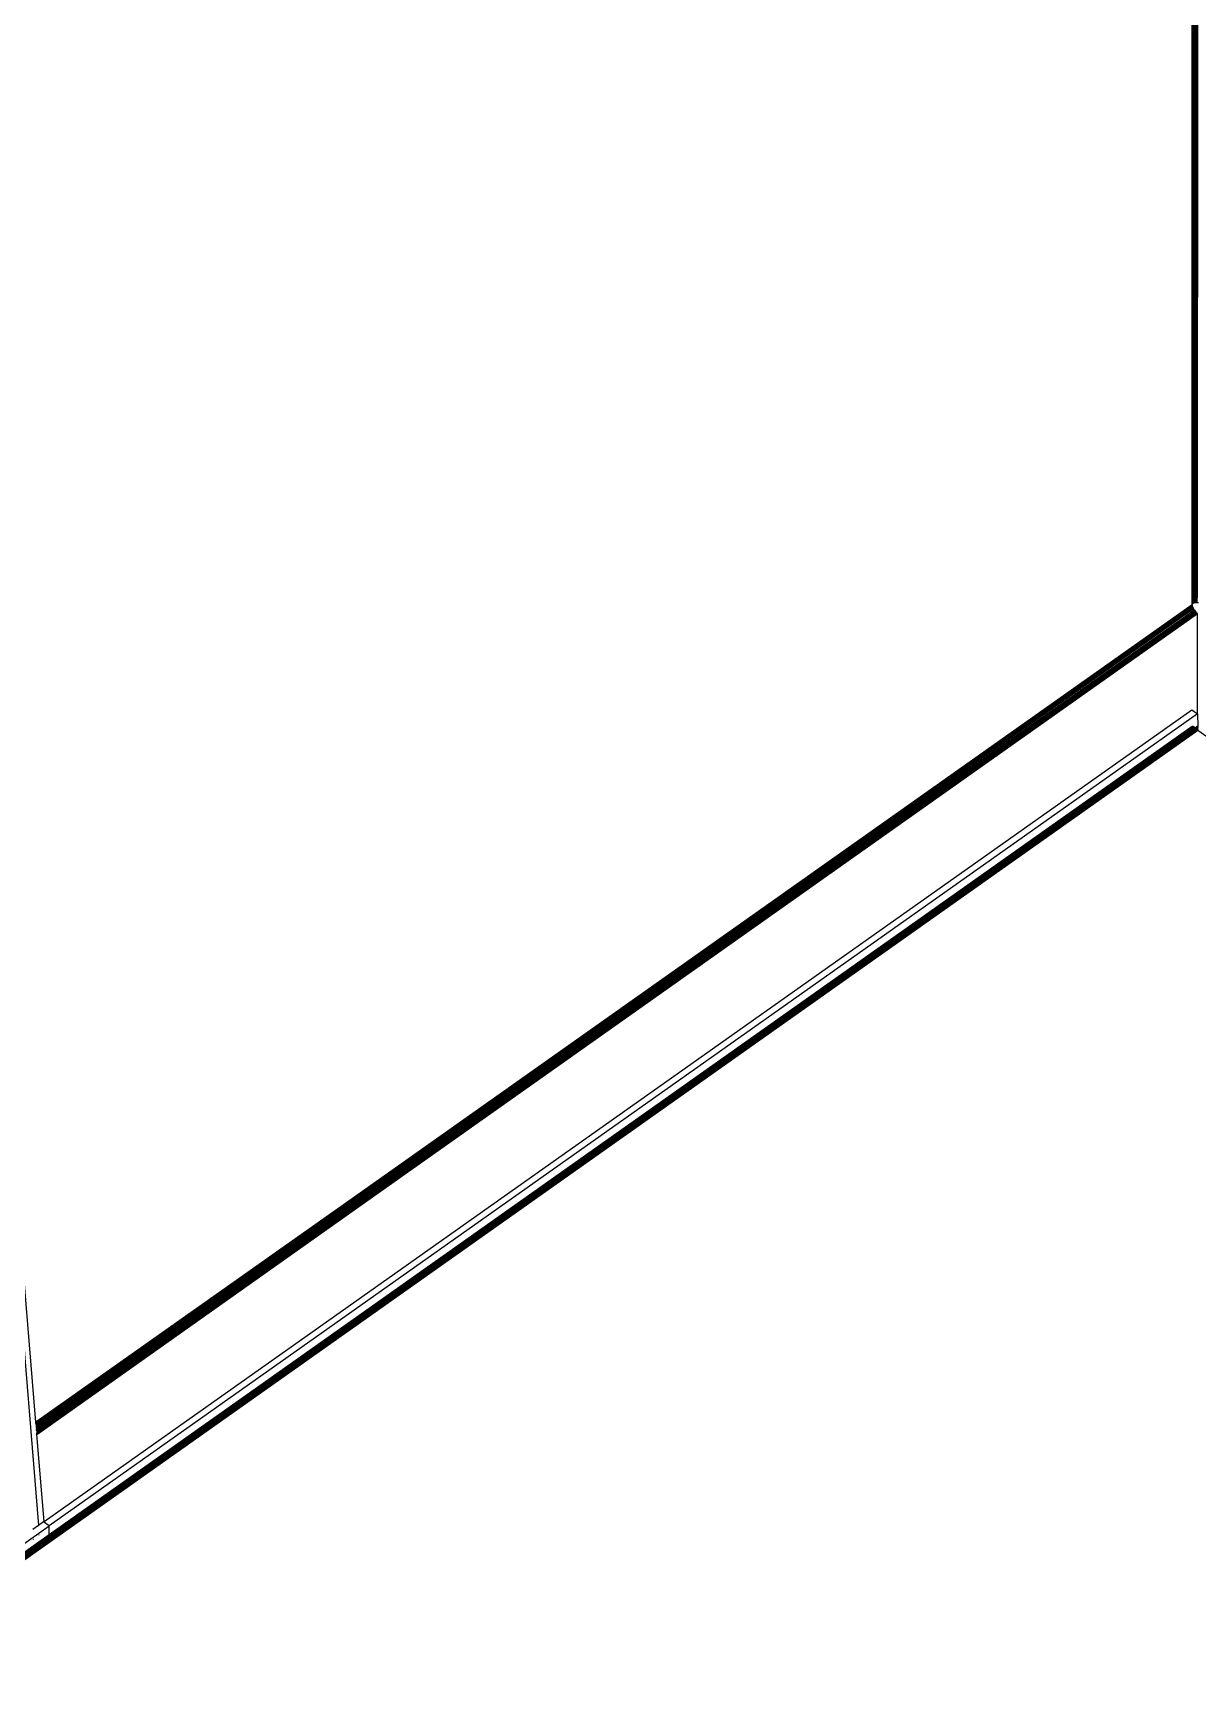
# Model space of a CAD drawing. Header units: inches. Extents: x 12 to 4609, y 5 to 3256.
# Drawn here: x 2932.3 to 3224, y 2182 to 2597 of the extents above; entities that cross this region are included whole.
import ezdxf

# ---------------------------------------------------------------- set-up
doc = ezdxf.new("R2010")
doc.units = ezdxf.units.IN
doc.header["$MEASUREMENT"] = 0

msp = doc.modelspace()

# ---------------------------------------------------------------- linework, layer by layer
for p, q in [((3223.16, 2455.63), (3223.43, 2822.38)), ((3223.16, 2455.63), (3223.24, 2822.25)), ((3224.12, 2822.69), (3223.82, 2455.65)), ((3222.96, 2822.05), (3222.85, 2564.36)), ((3222.85, 2821.97), (3222.85, 2564.36)), ((3223.82, 2781.05), (3223.82, 2455.65)), ((3223.82, 2455.65), (3223.93, 2715.73)), ((3222.59, 2455.54), (3222.59, 2707.17)), ((3223.15, 2697.37), (3222.97, 2455.61)), ((3223.16, 2455.63), (3223.15, 2697.37)), ((3222.85, 2564.36), (3222.73, 2685.31)), ((3223.65, 2679.41), (3223.56, 2564.18)), ((3223.65, 2455.66), (3223.65, 2679.41)), ((3223.48, 2455.65), (3223.48, 2669)), ((3222.59, 2455.54), (3222.65, 2665.55)), ((3222.7, 2634.15), (3222.59, 2455.54)), ((3222.85, 2530.22), (3222.7, 2634.15)), ((3222.88, 2539.65), (3222.96, 2613.06)), ((3222.97, 2455.61), (3222.96, 2613.06)), ((2902.89, 2595.72), (2933.59, 2223.17)), ((2932.95, 2249.07), (2904.31, 2596.72)), ((3223.48, 2455.65), (3223.54, 2597.28)), ((3223.54, 2597.28), (3223.56, 2564.18)), ((3222.85, 2564.36), (3222.85, 2530.22)), ((3222.88, 2539.65), (3222.85, 2564.36)), ((3223.56, 2564.18), (3223.48, 2455.65)), ((3223.56, 2564.18), (3223.65, 2455.66)), ((3222.85, 2530.22), (3222.88, 2539.65)), ((3222.9, 2519.84), (3222.88, 2539.65)), ((3222.85, 2530.22), (3222.89, 2506.08)), ((3222.89, 2506.08), (3222.9, 2519.84)), ((3222.85, 2455.59), (3222.89, 2506.08)), ((3222.97, 2455.61), (3222.89, 2506.08)), ((2932.95, 2249.07), (3222.59, 2453.87)), ((3222.62, 2453.61), (2932.95, 2249.07)), ((3222.62, 2453.61), (2932.97, 2248.8)), ((2932.97, 2248.8), (3222.68, 2453.36)), ((2933, 2248.49), (3222.68, 2453.36)), ((3222.79, 2453.07), (2933, 2248.49)), ((3222.8, 2453.05), (2933, 2248.49)), ((2933.03, 2248.15), (3222.8, 2453.05)), ((3222.94, 2452.76), (2933.03, 2248.15)), ((3222.94, 2452.76), (2933.06, 2247.79)), ((3222.85, 2455.59), (3222.59, 2455.54)), ((3222.59, 2454.01), (3222.59, 2455.54)), ((3222.85, 2454.15), (3222.59, 2454.01)), ((3222.59, 2453.87), (3222.59, 2454.01)), ((3222.59, 2453.87), (3222.61, 2453.68)), ((3222.61, 2453.68), (3222.62, 2453.64)), ((3222.62, 2453.64), (3222.62, 2453.61)), ((3222.68, 2453.36), (3222.62, 2453.61)), ((3222.68, 2453.36), (3222.79, 2453.07)), ((3222.79, 2453.07), (3222.8, 2453.05)), ((3222.8, 2453.05), (3222.9, 2452.83)), ((3222.97, 2455.61), (3222.85, 2455.59)), ((3222.85, 2454.15), (3222.85, 2455.59)), ((3223.15, 2454.25), (3222.85, 2454.15)), ((3222.9, 2452.83), (3222.94, 2452.76)), ((3223.09, 2452.5), (3222.94, 2452.76)), ((3223.16, 2455.63), (3222.97, 2455.61)), ((3223.15, 2454.25), (3223.16, 2455.63)), ((3223.48, 2454.31), (3223.15, 2454.25)), ((3223.65, 2455.66), (3223.48, 2455.65)), ((3223.48, 2454.31), (3223.48, 2455.65)), ((3223.82, 2454.33), (3223.48, 2454.31)), ((3223.82, 2455.65), (3223.65, 2455.66)), ((3223.82, 2454.33), (3223.82, 2455.65)), ((3224.17, 2454.31), (3223.82, 2454.33)), ((2933.06, 2247.79), (3220.32, 2450.54)), ((3223.14, 2452.42), (2933.09, 2247.41)), ((2933.09, 2247.41), (3220.32, 2450.54)), ((3220.61, 2450.31), (2933.09, 2247.38)), ((3223.49, 2451.97), (2933.12, 2247.02)), ((2933.12, 2247.02), (3220.61, 2450.31)), ((3223.49, 2451.97), (2933.15, 2246.65)), ((2933.15, 2246.65), (3223.71, 2451.75)), ((2933.21, 2245.97), (3223.77, 2451.7)), ((3223.95, 2451.55), (2933.21, 2245.97)), ((3036.81, 2319.58), (3223.71, 2451.75)), ((3036.81, 2319.58), (3223.77, 2451.7)), ((3220.32, 2450.54), (3223.09, 2452.5)), ((3220.61, 2450.31), (3223.29, 2452.21)), ((3223.09, 2452.5), (3223.14, 2452.42)), ((3223.14, 2452.42), (3223.29, 2452.21)), ((3223.29, 2452.21), (3223.49, 2451.97)), ((3223.49, 2451.97), (3223.71, 2451.75)), ((3223.71, 2451.75), (3223.77, 2451.7)), ((3223.77, 2451.7), (3223.95, 2451.55)), ((3223.95, 2426.48), (3223.95, 2451.55)), ((2935, 2224.17), (3222.53, 2427.48)), ((3223.95, 2426.48), (2936.28, 2223.07)), ((3222.53, 2427.48), (3223.95, 2426.48)), ((3223.95, 2426.48), (3223.96, 2423.4)), ((3222.7, 2423.29), (2882.77, 2182.96)), ((3222.79, 2423.29), (2882.82, 2182.93)), ((3222.7, 2423.29), (2882.82, 2182.93)), ((3222.93, 2423.24), (2882.86, 2182.9)), ((3222.93, 2423.24), (2882.89, 2182.88)), ((3222.93, 2423.24), (2882.95, 2182.84)), ((3223.04, 2423.2), (2882.98, 2182.82)), ((3223.19, 2423.1), (2883.04, 2182.77)), ((2883.1, 2182.73), (3223.19, 2423.1)), ((3223.19, 2423.1), (2883.18, 2182.67)), ((3223.32, 2423.01), (2883.23, 2182.64)), ((3223.49, 2422.86), (2883.31, 2182.58)), ((3223.49, 2422.86), (2883.39, 2182.53)), ((3223.49, 2422.86), (2883.5, 2182.45)), ((3223.64, 2422.73), (2883.57, 2182.4)), ((2883.64, 2182.35), (3223.77, 2422.58)), ((3223.82, 2422.53), (2883.68, 2182.32)), ((2883.76, 2182.26), (3223.82, 2422.53)), ((3223.82, 2422.53), (2883.9, 2182.17)), ((3223.95, 2422.38), (2883.97, 2182.12)), ((3224, 2422.32), (2883.99, 2182.1)), ((3224, 2422.32), (2884.1, 2182.02)), ((3224, 2422.32), (2884.13, 2182)), ((3222.6, 2423.29), (2936.28, 2220.82)), ((3222.7, 2423.29), (3222.6, 2423.29)), ((3222.79, 2423.29), (3222.7, 2423.29)), ((3222.93, 2423.24), (3222.79, 2423.29)), ((3223.04, 2423.2), (3222.93, 2423.24)), ((3223.19, 2423.1), (3223.04, 2423.2)), ((3223.32, 2423.01), (3223.19, 2423.1)), ((3223.36, 2422.98), (3223.32, 2423.01)), ((3223.36, 2422.98), (3223.87, 2423.34)), ((3223.43, 2422.99), (3223.36, 2422.98)), ((3223.4, 2422.94), (3223.36, 2422.98)), ((3223.55, 2423.04), (3223.4, 2422.94)), ((3223.44, 2422.91), (3223.4, 2422.94)), ((3223.87, 2423.34), (3223.43, 2422.99)), ((3223.44, 2422.91), (3223.55, 2423.04)), ((3223.49, 2422.86), (3223.44, 2422.91)), ((3223.75, 2423.1), (3223.47, 2422.88)), ((3223.75, 2423.1), (3223.49, 2422.86)), ((3223.52, 2422.84), (3223.49, 2422.86)), ((3223.83, 2423.11), (3223.52, 2422.84)), ((3223.57, 2422.79), (3223.52, 2422.84)), ((3223.87, 2423.34), (3223.55, 2423.04)), ((3223.66, 2423.08), (3223.55, 2423.04)), ((3223.83, 2423.11), (3223.57, 2422.79)), ((3223.9, 2423.1), (3223.57, 2422.79)), ((3223.62, 2422.75), (3223.57, 2422.79)), ((3223.9, 2423.1), (3223.62, 2422.75)), ((3223.64, 2422.73), (3223.62, 2422.75)), ((3223.96, 2423.09), (3223.64, 2422.73)), ((3223.67, 2422.69), (3223.64, 2422.73)), ((3223.87, 2423.34), (3223.66, 2423.08)), ((3223.96, 2423.09), (3223.67, 2422.69)), ((3223.95, 2422.99), (3223.67, 2422.69)), ((3223.77, 2422.58), (3223.67, 2422.69)), ((3223.75, 2423.1), (3223.96, 2423.32)), ((3223.75, 2423.1), (3223.83, 2423.11)), ((3223.77, 2422.58), (3223.95, 2422.94)), ((3223.77, 2422.58), (3223.95, 2422.8)), ((3223.82, 2422.53), (3223.77, 2422.58)), ((3223.88, 2422.46), (3223.82, 2422.53)), ((3223.96, 2423.26), (3223.83, 2423.11)), ((3223.83, 2423.11), (3223.9, 2423.1)), ((3223.96, 2423.37), (3223.87, 2423.34)), ((3223.88, 2422.46), (3223.95, 2422.64)), ((3223.95, 2422.56), (3223.88, 2422.46)), ((3223.95, 2422.38), (3223.88, 2422.46)), ((3223.9, 2423.1), (3223.96, 2423.18)), ((3223.9, 2423.1), (3223.96, 2423.09)), ((3223.95, 2422.99), (3224, 2423.04)), ((3223.95, 2422.94), (3223.95, 2422.99)), ((3223.95, 2422.94), (3223.95, 2422.8)), ((3223.95, 2422.8), (3224, 2422.86)), ((3223.95, 2422.8), (3223.95, 2422.64)), ((3223.95, 2422.64), (3224, 2422.76)), ((3223.95, 2422.64), (3223.95, 2422.56)), ((3224, 2422.63), (3223.95, 2422.56)), ((3223.95, 2422.56), (3223.95, 2422.38)), ((3223.95, 2422.38), (3224, 2422.46)), ((3224, 2422.32), (3223.95, 2422.38)), ((3224, 2423.43), (3223.96, 2423.4)), ((3223.96, 2423.4), (3223.96, 2423.32)), ((3223.96, 2423.4), (3223.96, 2423.37)), ((3223.96, 2423.32), (3224, 2423.36)), ((3223.96, 2423.32), (3223.96, 2423.26)), ((3224, 2423.3), (3223.96, 2423.26)), ((3223.96, 2423.26), (3223.96, 2423.18)), ((3223.96, 2423.18), (3224, 2423.22)), ((3223.96, 2423.18), (3223.96, 2423.09)), ((3224, 2423.14), (3223.96, 2423.09)), ((3224, 2423.43), (3224.05, 2423.48)), ((3224, 2423.4), (3224, 2423.43)), ((3224, 2423.4), (3224.07, 2423.38)), ((3224, 2423.36), (3224, 2423.4)), ((3224, 2423.36), (3224.04, 2423.4)), ((3224, 2423.3), (3224, 2423.36)), ((3224.05, 2423.36), (3224, 2423.3)), ((3224, 2423.22), (3224, 2423.3)), ((3224, 2423.22), (3224.05, 2423.3)), ((3224, 2423.14), (3224, 2423.22)), ((3224.05, 2423.21), (3224, 2423.14)), ((3224, 2423.04), (3224.05, 2423.12)), ((3224, 2423.04), (3224.04, 2423)), ((3224, 2422.86), (3224, 2423.04)), ((3224, 2422.76), (3224.05, 2422.92)), ((3224, 2422.86), (3224.05, 2422.92)), ((3224, 2422.76), (3224, 2422.86)), ((3224, 2422.63), (3224, 2422.76)), ((3224.05, 2422.7), (3224, 2422.63)), ((3224, 2422.46), (3224, 2422.63)), ((3224, 2422.46), (3224.05, 2422.62)), ((3224.02, 2422.4), (3224, 2422.35)), ((3224, 2422.32), (3224, 2422.35)), ((3563.88, 2181.99), (3224, 2422.32)), ((3036.77, 2319.55), (2933.18, 2246.3)), ((3036.81, 2319.58), (3036.77, 2319.55)), ((2932.97, 2248.8), (2932.95, 2249.07)), ((2933, 2248.49), (2932.97, 2248.8)), ((2933, 2248.49), (2933.03, 2248.15)), ((2933.03, 2248.15), (2933.06, 2247.79)), ((2933.06, 2247.79), (2933.09, 2247.41)), ((2933.09, 2247.38), (2933.09, 2247.41)), ((2933.12, 2247.02), (2933.09, 2247.38)), ((2933.12, 2247.02), (2933.15, 2246.65)), ((2933.15, 2246.65), (2933.18, 2246.3)), ((2933.21, 2245.97), (2933.18, 2246.3)), ((2935, 2224.17), (2933.21, 2245.97)), ((2881.17, 2184.1), (2936.28, 2223.07)), ((2936.28, 2220.82), (2882.77, 2182.96)), ((2933.59, 2223.17), (2932.18, 2222.17)), ((2934.86, 2224.07), (2933.59, 2223.17)), ((2933.76, 2221.1), (2933.76, 2221.15)), ((2933.79, 2220.74), (2933.78, 2220.86)), ((2934.86, 2224.07), (2935, 2224.17)), ((2936.28, 2223.07), (2934.86, 2224.07)), ((2935.18, 2222.04), (2935.17, 2222.09)), ((2936.28, 2220.82), (2936.28, 2223.07)), ((2932.35, 2220), (2932.35, 2220.06)), ((2932.39, 2219.54), (2932.38, 2219.62))]:
    msp.add_line(p, q)

doc.saveas('drawing.dxf')
